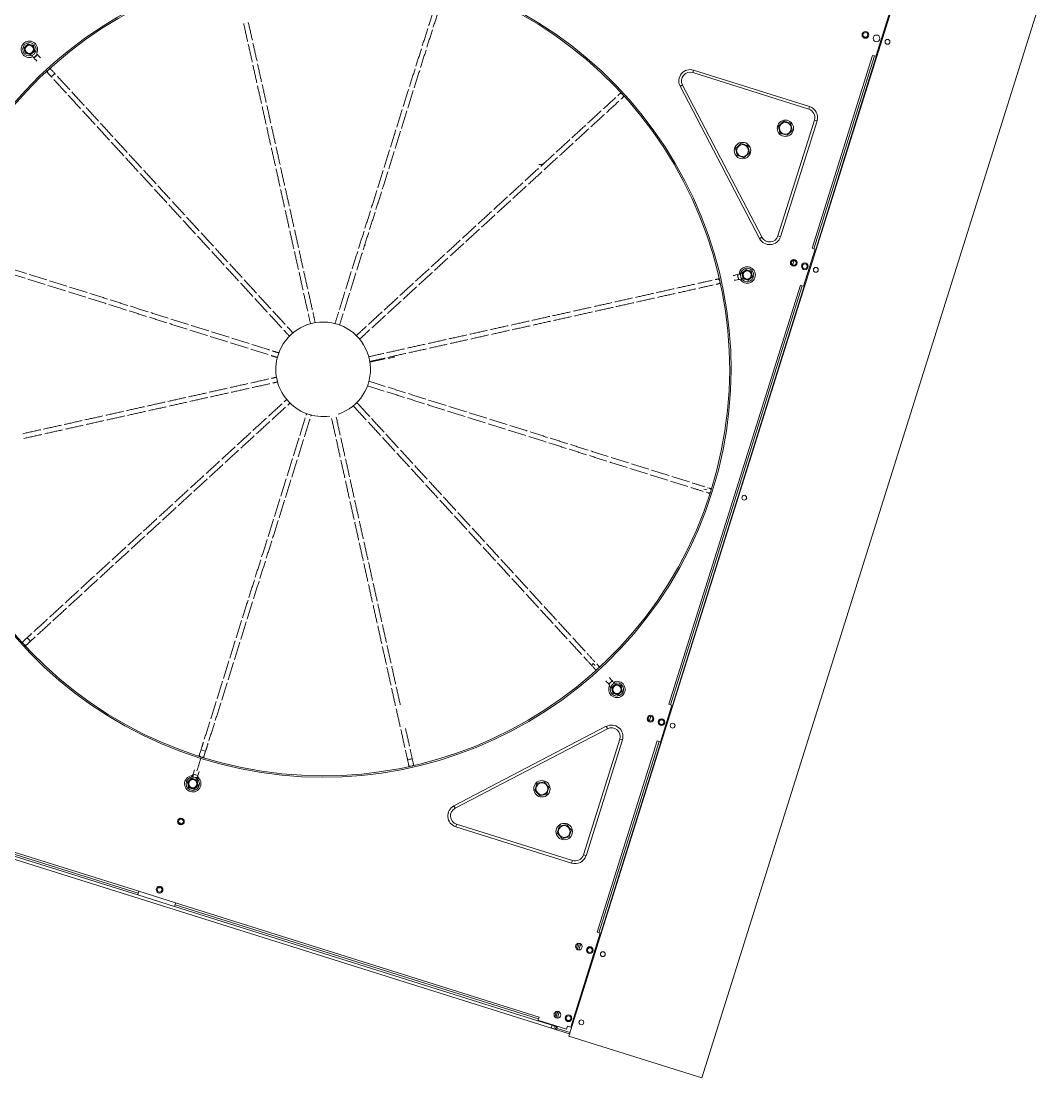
# Model space of a CAD drawing. Header units: metres. Extents: x -17822 to 152406, y -4219 to 19791.
# Drawn here: x 116352 to 116457.5, y 6491.9 to 6601.3 of the extents above; entities that cross this region are included whole.
import ezdxf

# ---------------------------------------------------------------- set-up
doc = ezdxf.new("R2010")
doc.units = ezdxf.units.M
doc.header["$LTSCALE"] = 100
doc.header["$MEASUREMENT"] = 0
doc.layers.get('0').update_dxf_attribs({"color": 9, "lineweight": 9})
doc.layers.add('Chiller', color=32, linetype='Continuous', lineweight=9)

# ---------------------------------------------------------------- blocks, each defined once
blk = doc.blocks.new('Chiller')
at = {"layer": 'Chiller', "linetype": 'Continuous'}
for p, q in [((73.81, -22.94), (587.43, -184.4)), ((587.36, -184.64), (622.28, -73.55)), ((622.03, -73.99), (619.15, -83.15)), ((636.04, -77.87), (601.12, -188.96)), ((618.82, -83.05), (612.54, -103.03)), ((619.01, -83.11), (612.73, -103.09)), ((619.2, -83.17), (612.92, -103.15)), ((618.82, -83.05), (619.01, -83.11)), ((619.01, -83.11), (619.2, -83.17)), ((600.28, -84.57), (600.19, -84.84)), ((612.2, -88.62), (600.19, -84.84)), ((600.28, -84.57), (612.28, -88.35)), ((607.1, -102.03), (598.87, -86.25)), ((599.12, -86.12), (607.36, -101.9)), ((612.28, -88.35), (612.2, -88.62)), ((609.01, -101.75), (612.79, -89.75)), ((612.79, -89.75), (613.06, -89.83)), ((613.06, -89.83), (609.28, -101.84)), ((609.01, -101.75), (609.28, -101.84)), ((611.67, -106.95), (612.87, -103.14)), ((612.54, -103.03), (612.73, -103.09)), ((612.73, -103.09), (612.92, -103.15)), ((610.53, -104.76), (610.68, -104.29)), ((610.53, -104.76), (610.68, -104.29)), ((611.34, -106.85), (597.7, -150.26)), ((611.53, -106.91), (597.89, -150.32)), ((611.72, -106.97), (598.08, -150.38)), ((605.17, -106.34), (605.29, -106.24)), ((611.53, -106.91), (611.34, -106.85)), ((611.53, -106.91), (611.72, -106.97)), ((566.74, -114.83), (568.34, -114.5)), ((568.32, -114.4), (568.24, -114.42)), ((569.18, -114.23), (568.61, -114.34)), ((568.63, -114.44), (569.29, -114.3)), ((569.27, -114.19), (569.29, -114.3)), ((601.49, -128.02), (601.35, -127.98)), ((601.49, -128.02), (601.63, -128.07)), ((601.71, -127.83), (601.92, -127.89)), ((601.77, -128.37), (601.56, -128.3)), ((596.83, -154.18), (598.03, -150.36)), ((597.7, -150.26), (597.89, -150.32)), ((597.89, -150.32), (598.08, -150.38)), ((595.69, -151.98), (595.83, -151.51)), ((595.69, -151.98), (595.83, -151.51)), ((575.44, -160.78), (591.22, -152.55)), ((575.57, -161.03), (591.35, -152.8)), ((592.63, -153.87), (588.86, -165.87)), ((592.9, -153.95), (589.13, -165.96)), ((596.5, -154.07), (590.27, -173.87)), ((596.69, -154.13), (590.46, -173.93)), ((596.88, -154.19), (590.66, -173.99)), ((592.63, -153.87), (592.9, -153.95)), ((596.69, -154.13), (596.5, -154.07)), ((596.69, -154.13), (596.88, -154.19)), ((549.11, -155.44), (549.25, -154.97)), ((549.25, -154.97), (549.73, -155.12)), ((549.73, -155.12), (549.58, -155.59)), ((549.05, -156.44), (549.01, -156.58)), ((549.05, -156.44), (549.07, -156.39)), ((549.11, -156.25), (549.07, -156.39)), ((549.11, -156.25), (549.13, -156.21)), ((549.17, -156.07), (549.13, -156.21)), ((549.17, -156.07), (549.18, -156.02)), ((549.23, -155.88), (549.18, -156.02)), ((549.23, -155.88), (549.27, -155.74)), ((548.59, -157.07), (548.45, -157.51)), ((548.45, -157.51), (548.59, -157.07)), ((548.93, -157.66), (548.45, -157.51)), ((548.45, -157.51), (548.93, -157.66)), ((548.94, -157.64), (548.46, -157.49)), ((548.46, -157.49), (548.94, -157.64)), ((548.88, -157), (548.83, -157.15)), ((548.88, -157), (548.89, -156.95)), ((548.94, -156.81), (548.89, -156.95)), ((548.93, -157.66), (549.07, -157.22)), ((549.07, -157.22), (548.93, -157.66)), ((548.94, -156.81), (548.95, -156.76)), ((549, -156.62), (548.95, -156.76)), ((549, -156.62), (549.01, -156.58)), ((542.69, -170.02), (505.05, -158.19)), ((542.75, -169.83), (505.11, -158)), ((505.17, -157.81), (542.81, -169.64)), ((575.64, -162.96), (575.72, -162.69)), ((587.64, -166.73), (575.64, -162.96)), ((587.73, -166.46), (575.72, -162.69)), ((588.86, -165.87), (589.13, -165.96)), ((587.64, -166.73), (587.73, -166.46)), ((542.81, -169.64), (542.75, -169.83)), ((546.62, -170.84), (542.81, -169.64)), ((542.69, -170.02), (542.75, -169.83)), ((542.69, -170.02), (546.5, -171.22)), ((546.5, -171.22), (546.56, -171.03)), ((584.14, -183.05), (546.5, -171.22)), ((546.56, -171.03), (546.62, -170.84)), ((584.2, -182.86), (546.56, -171.03)), ((546.62, -170.84), (584.26, -182.67)), ((587.55, -183.7), (590.6, -173.97)), ((590.27, -173.87), (590.46, -173.93)), ((590.46, -173.93), (590.66, -173.99)), ((588.28, -175.04), (588.11, -175.58)), ((588.23, -175.69), (588.44, -175.02)), ((588.38, -175.72), (588.58, -175.08)), ((584.26, -182.67), (584.2, -182.86)), ((586.06, -182.1), (585.89, -182.64)), ((586.02, -182.74), (586.22, -182.08)), ((586.16, -182.78), (586.36, -182.14)), ((584.14, -183.05), (584.2, -182.86)), ((584.14, -183.05), (585.62, -183.51)), ((587.11, -183.93), (584.15, -183)), ((585.62, -183.51), (585.53, -183.8)), ((586.1, -183.98), (585.53, -183.8)), ((585.63, -183.46), (585.62, -183.51)), ((585.62, -183.51), (585.76, -183.56)), ((585.76, -183.56), (585.78, -183.51)), ((585.76, -183.56), (585.78, -183.51)), ((585.9, -183.6), (585.76, -183.56)), ((585.9, -183.6), (585.76, -183.56)), ((585.9, -183.6), (585.92, -183.55)), ((585.9, -183.6), (585.92, -183.55)), ((586.19, -183.69), (585.9, -183.6)), ((586.19, -183.69), (585.9, -183.6)), ((586.14, -183.84), (586.1, -183.98)), ((586.14, -183.84), (586.1, -183.98)), ((586.14, -183.84), (587.48, -184.26)), ((586.14, -183.84), (587.48, -184.26)), ((586.19, -183.69), (586.2, -183.64)), ((586.19, -183.69), (586.2, -183.64)), ((587.11, -183.93), (587.21, -183.6)), ((587.21, -183.6), (587.55, -183.7)), ((586.1, -183.98), (587.43, -184.4)), ((586.1, -183.98), (587.43, -184.4)), ((601.12, -188.96), (587.36, -184.64))]:
    blk.add_line(p, q, dxfattribs=at)
at = {"layer": 'Chiller', "linetype": 'Continuous', "flags": 128}
for points in [[(532.3, -82.96), (532.29, -82.98), (532.25, -83.01), (532.19, -83.07), (532.12, -83.13), (532.05, -83.2), (531.99, -83.25), (531.95, -83.29), (531.93, -83.3), (531.93, -83.3)], [(532.32, -82.98), (532.3, -82.99), (532.26, -83.03), (532.2, -83.08), (532.13, -83.15), (532.06, -83.21), (532, -83.26), (531.96, -83.3), (531.95, -83.31), (531.95, -83.31)], [(532.27, -82.72), (532.25, -82.71), (532.2, -82.69), (532.12, -82.67), (532.12, -82.67)], [(532.3, -82.96), (532.42, -83.09), (532.53, -83.21), (532.62, -83.3)], [(532.25, -83.64), (532.17, -83.55), (532.05, -83.43), (531.93, -83.3)], [(533.74, -85.27), (533.68, -85.2), (533.62, -85.14), (533.57, -85.08), (533.52, -85.03), (533.48, -84.98), (533.45, -84.95), (533.42, -84.92), (533.41, -84.9)], [(534.11, -84.93), (534.09, -84.94), (534.05, -84.98), (533.99, -85.03), (533.92, -85.1), (533.85, -85.16), (533.79, -85.22), (533.75, -85.25), (533.74, -85.27), (533.74, -85.27)], [(533.77, -84.57), (533.79, -84.58), (533.81, -84.61), (533.85, -84.65), (533.89, -84.69), (533.94, -84.74), (533.99, -84.8), (534.05, -84.86), (534.11, -84.93)], [(598.87, -86.25), (598.89, -86.24), (598.91, -86.23), (598.94, -86.22), (598.97, -86.2), (599, -86.18), (599.04, -86.16), (599.08, -86.14), (599.12, -86.12)], [(592.41, -87.23), (592.45, -87.19), (592.5, -87.15), (592.53, -87.12), (592.56, -87.09), (592.58, -87.08)], [(592.92, -87.44), (592.9, -87.46), (592.87, -87.48), (592.83, -87.52), (592.79, -87.56), (592.75, -87.59)], [(607.36, -101.9), (607.31, -101.92), (607.27, -101.94), (607.24, -101.96), (607.2, -101.98), (607.17, -102), (607.14, -102.01), (607.12, -102.02), (607.1, -102.03)], [(604.38, -105.86), (604.5, -105.84), (604.66, -105.8), (604.83, -105.76)], [(604.92, -106.25), (604.92, -106.24), (604.91, -106.18), (604.89, -106.1), (604.87, -106.01), (604.85, -105.92), (604.83, -105.84), (604.82, -105.78), (604.81, -105.77)], [(604.94, -106.25), (604.94, -106.23), (604.92, -106.18), (604.91, -106.1), (604.89, -106.01), (604.86, -105.91), (604.85, -105.83), (604.84, -105.78), (604.83, -105.76), (604.83, -105.76)], [(604.99, -105.64), (605.01, -105.65), (605.06, -105.66), (605.14, -105.67), (605.14, -105.67)], [(602.5, -106.28), (602.54, -106.27), (602.6, -106.26), (602.65, -106.25), (602.68, -106.24), (602.71, -106.23)], [(602.82, -106.72), (602.79, -106.73), (602.76, -106.74), (602.71, -106.75), (602.65, -106.76), (602.61, -106.77)], [(604.94, -106.25), (604.77, -106.29), (604.61, -106.32), (604.49, -106.35)], [(530.88, -143.71), (530.9, -143.69), (530.93, -143.67), (530.96, -143.63), (531.01, -143.59), (531.06, -143.54), (531.12, -143.49), (531.18, -143.43), (531.24, -143.37)], [(531.58, -143.74), (531.57, -143.73), (531.53, -143.69), (531.48, -143.63), (531.41, -143.56), (531.35, -143.49), (531.29, -143.43), (531.26, -143.39), (531.24, -143.37), (531.24, -143.37)], [(531.58, -143.74), (531.52, -143.8), (531.46, -143.86), (531.4, -143.91), (531.35, -143.96), (531.3, -144), (531.26, -144.03), (531.24, -144.06), (531.22, -144.07)], [(589.69, -146.22), (589.7, -146.21), (589.74, -146.17), (589.8, -146.12), (589.87, -146.05)], [(590.02, -146.58), (590.01, -146.57), (589.98, -146.54), (589.95, -146.5), (589.91, -146.46), (589.86, -146.4), (589.81, -146.35), (589.75, -146.28), (589.69, -146.22)], [(589.96, -146.15), (589.92, -146.11), (589.89, -146.07), (589.87, -146.05), (589.86, -146.04)], [(590.06, -146.26), (590.06, -146.25), (590.03, -146.23), (590, -146.19), (589.96, -146.15)], [(590.25, -146.09), (590.28, -146.12), (590.32, -146.16), (590.35, -146.2), (590.38, -146.23), (590.39, -146.25)], [(591.55, -147.51), (591.63, -147.6), (591.75, -147.72), (591.86, -147.85)], [(591.49, -148.19), (591.38, -148.06), (591.26, -147.94), (591.18, -147.85)], [(591.48, -148.17), (591.5, -148.16), (591.54, -148.12), (591.6, -148.07), (591.67, -148), (591.74, -147.94), (591.8, -147.88), (591.84, -147.85), (591.85, -147.84)], [(591.49, -148.19), (591.51, -148.17), (591.55, -148.14), (591.61, -148.08), (591.68, -148.02), (591.75, -147.95), (591.81, -147.9), (591.85, -147.86), (591.86, -147.85), (591.86, -147.85)], [(591.53, -148.43), (591.55, -148.44), (591.6, -148.46), (591.68, -148.48), (591.68, -148.48)], [(592.04, -147.93), (592.05, -147.94), (592.07, -147.99), (592.1, -148.07), (592.1, -148.07)], [(591.35, -152.8), (591.33, -152.76), (591.31, -152.72), (591.29, -152.68), (591.27, -152.65), (591.26, -152.61), (591.24, -152.59), (591.23, -152.57), (591.22, -152.55)], [(571.13, -155.91), (571.12, -155.92), (571.06, -155.93), (570.98, -155.95), (570.89, -155.97), (570.8, -155.99), (570.72, -156.01), (570.66, -156.02), (570.65, -156.02), (570.65, -156.02)], [(570.75, -156.5), (570.75, -156.48), (570.74, -156.44), (570.73, -156.39), (570.72, -156.33), (570.7, -156.26), (570.68, -156.19), (570.66, -156.11), (570.65, -156.02)], [(571.13, -155.91), (571.15, -156), (571.17, -156.08), (571.19, -156.16), (571.2, -156.23), (571.22, -156.29), (571.23, -156.33), (571.24, -156.37), (571.24, -156.39)], [(548.26, -157.67), (548.27, -157.68), (548.27, -157.74), (548.29, -157.82), (548.29, -157.82)], [(575.44, -160.78), (575.45, -160.8), (575.46, -160.82), (575.48, -160.85), (575.49, -160.88), (575.51, -160.91), (575.53, -160.95), (575.55, -160.99), (575.57, -161.03)]]:
    blk.add_lwpolyline(points, dxfattribs=at)
at = {"layer": 'Chiller', "linetype": 'Continuous'}
for centre, radius in [((618.07, -80.93), 0.35), ((618.07, -80.93), 0.25), ((619.22, -81.29), 0.35), ((531.47, -82.42), 0.693), ((531.47, -82.42), 0.477), ((531.47, -82.42), 0.425), ((620.36, -81.65), 0.25), ((609.78, -90.6), 0.85), ((609.78, -90.6), 0.612), ((605.34, -92.91), 0.85), ((605.34, -92.91), 0.612), ((610.65, -104.54), 0.35), ((610.65, -104.54), 0.25), ((611.8, -104.9), 0.35), ((611.8, -104.9), 0.25), ((612.94, -105.26), 0.25), ((605.82, -105.8), 0.693), ((605.82, -105.8), 0.477), ((605.82, -105.8), 0.425), ((605.52, -128.87), 0.25), ((592.33, -148.73), 0.693), ((592.33, -148.73), 0.477), ((592.33, -148.73), 0.425), ((595.81, -151.76), 0.35), ((595.81, -151.76), 0.25), ((596.95, -152.12), 0.35), ((596.95, -152.12), 0.25), ((598.1, -152.48), 0.25), ((548.4, -158.5), 0.693), ((548.4, -158.5), 0.693), ((548.4, -158.5), 0.477), ((548.4, -158.5), 0.477), ((548.4, -158.5), 0.425), ((548.4, -158.5), 0.425), ((584.56, -159.02), 0.85), ((584.56, -159.02), 0.612), ((547.17, -162.41), 0.35), ((547.17, -162.41), 0.25), ((586.87, -163.45), 0.85), ((586.87, -163.45), 0.612), ((544.96, -169.47), 0.35), ((544.96, -169.47), 0.25), ((588.39, -175.37), 0.35), ((589.53, -175.73), 0.35), ((589.53, -175.73), 0.25), ((590.87, -176.15), 0.25), ((586.17, -182.43), 0.35), ((587.31, -182.79), 0.35), ((587.31, -182.79), 0.25), ((588.65, -183.21), 0.25)]:
    blk.add_circle(centre, radius, dxfattribs=at)
for centre, radius, start, end in [((561.9, -115.57), 42.25, 72.5493, 252.5493), ((561.9, -115.57), 42.1, 72.5493, 252.5493), ((561.9, -115.57), 42.25, 252.5493, 72.5493), ((561.9, -115.57), 42.1, 252.5493, 72.5493), ((531.47, -82.42), 0.85, 339.5849, 289.5849), ((463.54, -107.41), 72.38, 19.5208, 19.6451), ((532.5, -82.81), 0.75, 198.0321, 222.5493), ((532.5, -82.81), 0.25, 159.5849, 222.5493), ((533.59, -84.74), 0.247, 147.1283, 222.2069), ((533.59, -84.73), 0.247, 42.8921, 117.9654), ((599.92, -85.7), 1.18, 72.5493, 207.5493), ((599.92, -85.7), 0.9, 72.5493, 207.5493), ((592.74, -87.26), 0.246, 64.7213, 132.321), ((592.75, -87.26), 0.246, 312.7765, 20.3671), ((611.93, -89.48), 0.9, 342.5493, 72.5493), ((611.93, -89.48), 1.18, 342.5493, 72.5493), ((608.15, -101.48), 0.9, 207.5493, 342.5493), ((608.15, -101.48), 1.18, 207.5493, 342.5493), ((605.82, -105.8), 0.85, 102.5493, 169.5849), ((605.82, -105.8), 0.85, 219.5849, 102.5493), ((604.98, -106.5), 0.75, 78.0285, 102.5493), ((602.76, -106.48), 0.247, 27.1522, 102.1873), ((602.76, -106.48), 0.247, 282.9019, 357.96), ((604.98, -106.5), 0.25, 39.5849, 102.5493), ((561.9, -115.57), 4.9, 288.3885, 162.5493), ((561.9, -115.57), 4.9, 162.5493, 277.9493), ((569.2, -114.32), 0.1, 11.6593, 101.6593), ((601.84, -128.13), 0.246, 4.7137, 72.3284), ((601.84, -128.14), 0.246, 252.7701, 320.3849), ((531.05, -143.89), 0.246, 132.7563, 200.3874), ((531.05, -143.89), 0.246, 244.7246, 312.3176), ((590.2, -146.42), 0.247, 222.9096, 297.9468), ((590.21, -146.41), 0.247, 327.1381, 42.1975), ((592.33, -148.73), 0.85, 159.5849, 109.5849), ((591.3, -148.34), 0.25, 339.5849, 42.5493), ((591.3, -148.34), 0.75, 18.0321, 42.5493), ((591.77, -153.6), 1.18, 342.5493, 117.5493), ((591.77, -153.6), 0.9, 342.5493, 117.5493), ((549.34, -155.51), 0.247, 162.9068, 237.9515), ((549.35, -155.51), 0.247, 267.1589, 342.1799), ((570.99, -156.45), 0.246, 192.7756, 260.3791), ((571, -156.45), 0.246, 304.7315, 12.3219), ((548.22, -157.42), 0.25, 279.5849, 342.5493), ((549.17, -157.72), 0.75, 162.5493, 187.0634), ((548.4, -158.5), 0.85, 162.5493, 45.5136), ((548.4, -158.5), 0.85, 95.5136, 162.5493), ((597.65, -152.97), 49.55, 185.4289, 185.6104), ((548.22, -157.42), 0.75, 318.0278, 342.5493), ((511.18, -125.79), 49.55, 319.4881, 319.6696), ((585.62, -193.97), 51.4, 135.4356, 135.6106), ((549.17, -157.72), 0.25, 162.5493, 225.5136), ((575.99, -161.83), 1.18, 117.5493, 252.5493), ((575.99, -161.83), 0.9, 117.5493, 252.5493), ((546.83, -162.83), 0.35, 28.9716, 72.5241), ((588, -165.6), 1.18, 252.5493, 342.5493), ((588, -165.6), 0.9, 252.5493, 342.5493), ((544.91, -168.94), 0.35, 252.6835, 296.0177), ((586.19, -183.69), 0.3, 162.5493, 252.5493), ((586.19, -183.69), 0.3, 162.5493, 252.5493), ((586.19, -183.69), 0.15, 162.5493, 252.5493), ((586.19, -183.69), 0.15, 162.5493, 252.5493)]:
    blk.add_arc(centre, radius, start, end, dxfattribs=at)
for points in [[(572.83, -79.97), (573.4, -78.16)], [(573.88, -78.31), (573.31, -80.12)], [(554.08, -81.61), (553.67, -79.75)], [(554.15, -79.63), (554.57, -81.49)], [(572.17, -82.07), (572.74, -80.26)], [(573.22, -80.4), (572.65, -82.21)], [(554.56, -83.75), (554.15, -81.9)], [(554.63, -81.78), (555.05, -83.64)], [(571.51, -84.17), (572.08, -82.36)], [(572.56, -82.5), (571.99, -84.32)], [(555.04, -85.9), (554.62, -84.05)], [(555.11, -83.94), (555.52, -85.79)], [(533.41, -84.9), (533.25, -84.73)], [(533.61, -84.39), (533.77, -84.57)], [(533.8, -85.34), (533.74, -85.27)], [(534.11, -84.93), (534.17, -85)], [(534.37, -85.22), (535.66, -86.62)], [(570.85, -86.27), (571.42, -84.46)], [(571.9, -84.6), (571.33, -86.42)], [(535.3, -86.96), (534, -85.55)], [(555.52, -88.05), (555.1, -86.2)], [(555.59, -86.07), (556, -87.93)], [(536.78, -88.58), (535.5, -87.18)], [(535.86, -86.84), (537.15, -88.24)], [(570.19, -88.36), (570.76, -86.56)], [(571.24, -86.7), (570.67, -88.52)], [(590.92, -88.6), (592.19, -87.43)], [(592.58, -87.08), (592.74, -86.92)], [(593.08, -87.29), (592.92, -87.44)], [(537.35, -88.46), (538.64, -89.86)], [(555.99, -90.2), (555.58, -88.34)], [(556.07, -88.23), (556.48, -90.08)], [(569.53, -90.47), (570.1, -88.65)], [(592.53, -87.8), (591.26, -88.96)], [(538.27, -90.2), (536.99, -88.8)], [(570.58, -88.8), (570.01, -90.61)], [(589.3, -90.08), (590.7, -88.8)], [(591.04, -89.16), (589.64, -90.45)], [(539.76, -91.82), (538.48, -90.43)], [(538.84, -90.08), (540.12, -91.48)], [(556.47, -92.34), (556.06, -90.49)], [(556.55, -90.38), (556.96, -92.22)], [(568.87, -92.56), (569.44, -90.76)], [(587.67, -91.58), (589.08, -90.29)], [(589.42, -90.65), (588.02, -91.94)], [(540.32, -91.7), (541.61, -93.1)], [(569.92, -90.89), (569.35, -92.71)], [(586.05, -93.06), (587.46, -91.78)], [(541.24, -93.44), (539.96, -92.05)], [(556.95, -94.49), (556.54, -92.64)], [(557.02, -92.52), (557.44, -94.37)], [(568.21, -94.66), (568.78, -92.85)], [(569.26, -93), (568.69, -94.81)], [(587.8, -92.14), (586.4, -93.43)], [(542.73, -95.07), (541.44, -93.66)], [(541.81, -93.32), (543.1, -94.72)], [(584.44, -94.55), (585.84, -93.26)], [(586.18, -93.62), (584.78, -94.91)], [(543.3, -94.94), (544.59, -96.34)], [(557.43, -96.64), (557.02, -94.79)], [(557.5, -94.67), (557.91, -96.52)], [(567.55, -96.76), (568.12, -94.96)], [(568.6, -95.1), (568.03, -96.91)], [(582.81, -96.04), (584.21, -94.75)], [(584.56, -95.11), (583.16, -96.4)], [(584.68, -94.33), (584.25, -94.36)], [(544.22, -96.68), (542.93, -95.28)], [(581.19, -97.53), (582.59, -96.24)], [(545.71, -98.31), (544.42, -96.91)], [(544.78, -96.56), (546.07, -97.96)], [(557.9, -98.78), (557.49, -96.93)], [(557.98, -96.82), (558.39, -98.67)], [(566.89, -98.87), (567.46, -97.05)], [(567.94, -97.2), (567.37, -99)], [(582.94, -96.6), (581.54, -97.89)], [(546.28, -98.19), (547.56, -99.58)], [(579.57, -99.01), (580.98, -97.72)], [(581.32, -98.09), (579.92, -99.37)], [(547.19, -99.92), (545.91, -98.53)], [(558.38, -100.94), (557.97, -99.09)], [(558.46, -98.96), (558.87, -100.82)], [(566.23, -100.96), (566.8, -99.15)], [(567.28, -99.29), (566.71, -101.1)], [(577.95, -100.5), (579.35, -99.21)], [(579.7, -99.58), (578.3, -100.86)], [(548.68, -101.55), (547.4, -100.15)], [(547.76, -99.81), (549.05, -101.21)], [(576.33, -101.99), (577.73, -100.7)], [(550.17, -103.17), (548.89, -101.77)], [(549.25, -101.42), (550.54, -102.83)], [(558.86, -103.09), (558.45, -101.23)], [(558.94, -101.11), (559.35, -102.97)], [(565.57, -103.07), (566.14, -101.25)], [(566.62, -101.39), (566.05, -103.2)], [(578.08, -101.06), (576.67, -102.35)], [(566.29, -102.72), (566.25, -102.68)], [(574.71, -103.48), (576.11, -102.19)], [(576.46, -102.55), (575.06, -103.83)], [(551.66, -104.79), (550.37, -103.38)], [(550.74, -103.05), (552.02, -104.45)], [(559.34, -105.24), (558.93, -103.37)], [(559.41, -103.26), (559.82, -105.1)], [(564.91, -105.17), (565.48, -103.35)], [(565.96, -103.49), (565.39, -105.3)], [(573.08, -104.97), (574.49, -103.68)], [(529.36, -105.08), (531.17, -105.65)], [(553.15, -106.41), (551.86, -105.01)], [(552.22, -104.66), (553.51, -106.06)], [(574.83, -104.04), (573.44, -105.32)], [(531.03, -106.13), (529.21, -105.56)], [(531.46, -105.74), (533.27, -106.31)], [(559.82, -107.38), (559.41, -105.52)], [(559.89, -105.4), (560.3, -107.26)], [(564.25, -107.26), (564.82, -105.45)], [(565.3, -105.59), (564.73, -107.4)], [(571.46, -106.45), (572.87, -105.17)], [(573.22, -105.53), (571.81, -106.81)], [(533.11, -106.79), (531.31, -106.22)], [(535.22, -107.45), (533.4, -106.88)], [(533.55, -106.4), (535.36, -106.97)], [(535.64, -107.06), (537.47, -107.63)], [(554.63, -108.03), (553.35, -106.63)], [(553.71, -106.29), (554.99, -107.68)], [(569.84, -107.94), (571.25, -106.65)], [(571.59, -107.02), (570.2, -108.3)], [(596.41, -107.64), (598.26, -107.22)], [(598.55, -107.16), (600.4, -106.75)], [(600.52, -107.23), (598.66, -107.65)], [(600.7, -106.68), (602.21, -106.35)], [(602.31, -106.83), (600.81, -107.17)], [(602.71, -106.23), (602.94, -106.18)], [(603.05, -106.67), (602.82, -106.72)], [(537.32, -108.11), (535.51, -107.54)], [(539.42, -108.77), (537.61, -108.2)], [(537.75, -107.72), (539.56, -108.29)], [(556.13, -109.66), (554.84, -108.25)], [(555.2, -107.91), (556.48, -109.31)], [(560.3, -109.54), (559.88, -107.68)], [(560.37, -107.56), (560.78, -109.4)], [(563.59, -109.37), (564.16, -107.55)], [(564.64, -107.68), (564.07, -109.5)], [(568.23, -109.43), (569.63, -108.14)], [(592.11, -108.59), (593.96, -108.18)], [(594.26, -108.12), (596.11, -107.7)], [(596.22, -108.19), (594.37, -108.6)], [(598.38, -107.71), (596.52, -108.12)], [(541.52, -109.43), (539.7, -108.86)], [(539.85, -108.38), (541.66, -108.95)], [(541.95, -109.04), (543.76, -109.61)], [(569.97, -108.5), (568.57, -109.79)], [(587.82, -109.55), (589.67, -109.14)], [(589.96, -109.07), (591.82, -108.66)], [(591.93, -109.15), (590.07, -109.56)], [(594.08, -108.67), (592.22, -109.08)], [(543.62, -110.09), (541.8, -109.52)], [(545.71, -110.75), (543.9, -110.18)], [(544.05, -109.7), (545.86, -110.27)], [(546.14, -110.36), (547.95, -110.93)], [(557.62, -111.28), (556.33, -109.88)], [(556.69, -109.53), (557.97, -110.92)], [(560.59, -110.85), (560.36, -109.83)], [(560.85, -109.7), (561.08, -110.74)], [(563.13, -110.83), (563.5, -109.65)], [(563.98, -109.78), (563.6, -110.98)], [(566.6, -110.92), (568, -109.63)], [(568.36, -109.99), (566.96, -111.27)], [(583.51, -110.51), (585.37, -110.09)], [(585.66, -110.03), (587.52, -109.62)], [(587.63, -110.1), (585.77, -110.52)], [(589.79, -109.62), (587.93, -110.04)], [(547.82, -111.41), (546, -110.84)], [(549.91, -112.07), (548.1, -111.5)], [(548.24, -111.02), (550.05, -111.59)], [(558.41, -112.14), (557.82, -111.5)], [(558.18, -111.15), (558.77, -111.8)], [(565.33, -112.08), (566.38, -111.12)], [(566.74, -111.47), (565.67, -112.45)], [(577.08, -111.94), (578.93, -111.53)], [(579.22, -111.46), (581.07, -111.05)], [(581.2, -111.53), (579.34, -111.95)], [(581.37, -110.98), (583.23, -110.57)], [(583.34, -111.06), (581.49, -111.47)], [(585.49, -110.58), (583.64, -110.99)], [(552.01, -112.73), (550.2, -112.16)], [(550.34, -111.68), (552.16, -112.25)], [(552.44, -112.34), (554.25, -112.91)], [(572.78, -112.9), (574.63, -112.48)], [(574.92, -112.42), (576.78, -112.01)], [(576.9, -112.49), (575.05, -112.9)], [(579.04, -112.01), (577.19, -112.43)], [(554.12, -113.39), (552.3, -112.82)], [(556.22, -114.05), (554.4, -113.48)], [(554.53, -113), (556.34, -113.57)], [(556.63, -113.66), (557.31, -113.87)], [(568.47, -113.86), (570.33, -113.44)], [(570.63, -113.38), (572.48, -112.96)], [(572.61, -113.45), (570.76, -113.86)], [(574.76, -112.97), (572.9, -113.38)], [(557.16, -114.35), (556.5, -114.14)], [(566.62, -114.27), (568.18, -113.92)], [(568.31, -114.4), (566.73, -114.76)], [(570.47, -113.92), (568.61, -114.34)], [(552.27, -117.46), (554.11, -117.05)], [(554.41, -116.99), (556.26, -116.57)], [(556.39, -117.06), (554.54, -117.47)], [(556.55, -116.51), (557.07, -116.39)], [(557.18, -116.88), (556.69, -116.99)], [(566.64, -116.8), (568.34, -117.34)], [(547.97, -118.42), (549.83, -118.01)], [(550.11, -117.94), (551.97, -117.53)], [(552.1, -118.01), (550.24, -118.43)], [(554.25, -117.53), (552.39, -117.95)], [(568.21, -117.82), (566.49, -117.28)], [(570.32, -118.48), (568.5, -117.91)], [(568.63, -117.43), (570.44, -118)], [(570.73, -118.09), (572.55, -118.66)], [(543.67, -119.38), (545.53, -118.96)], [(545.82, -118.9), (547.67, -118.49)], [(547.8, -118.97), (545.95, -119.38)], [(549.95, -118.49), (548.09, -118.9)], [(556.25, -120.42), (557.65, -119.13)], [(557.87, -118.93), (558.12, -118.7)], [(558.46, -119.07), (558.24, -119.28)], [(565.39, -119.01), (566.72, -120.46)], [(572.41, -119.14), (570.6, -118.57)], [(574.5, -119.8), (572.69, -119.23)], [(572.83, -118.75), (574.65, -119.32)], [(537.23, -120.81), (539.09, -120.4)], [(539.38, -120.33), (541.24, -119.92)], [(541.36, -120.4), (539.5, -120.82)], [(541.53, -119.85), (543.39, -119.44)], [(543.5, -119.93), (541.64, -120.34)], [(545.65, -119.45), (543.8, -119.86)], [(558.01, -119.48), (556.61, -120.77)], [(560.14, -120.33), (560.19, -120.17)], [(560.67, -120.32), (560.63, -120.44)], [(566.37, -120.82), (565.02, -119.35)], [(576.6, -120.46), (574.79, -119.89)], [(574.93, -119.41), (576.74, -119.98)], [(577.03, -120.07), (578.85, -120.64)], [(532.94, -121.76), (534.79, -121.35)], [(535.09, -121.29), (536.94, -120.87)], [(537.06, -121.36), (535.2, -121.77)], [(539.2, -120.88), (537.35, -121.29)], [(554.63, -121.9), (556.03, -120.62)], [(556.38, -120.98), (554.98, -122.26)], [(559.49, -122.42), (560.05, -120.61)], [(560.54, -120.73), (559.97, -122.55)], [(563.19, -122.52), (562.78, -120.68)], [(563.26, -120.53), (563.67, -122.4)], [(567.86, -122.43), (566.57, -121.04)], [(566.92, -120.68), (568.21, -122.08)], [(578.7, -121.12), (576.89, -120.55)], [(580.8, -121.78), (578.99, -121.21)], [(579.13, -120.73), (580.95, -121.3)], [(581.24, -121.39), (583.04, -121.96)], [(530.79, -122.24), (532.65, -121.83)], [(532.76, -122.32), (530.91, -122.73)], [(534.91, -121.84), (533.06, -122.25)], [(553.01, -123.39), (554.42, -122.1)], [(554.77, -122.46), (553.36, -123.75)], [(568.41, -122.3), (569.7, -123.71)], [(582.9, -122.44), (581.08, -121.87)], [(584.99, -123.1), (583.19, -122.53)], [(583.33, -122.05), (585.14, -122.62)], [(551.39, -124.88), (552.79, -123.6)], [(558.83, -124.52), (559.4, -122.7)], [(559.88, -122.83), (559.31, -124.65)], [(563.67, -124.67), (563.26, -122.82)], [(563.74, -122.68), (564.15, -124.55)], [(569.34, -124.05), (568.06, -122.65)], [(587.09, -123.76), (585.28, -123.19)], [(585.43, -122.71), (587.25, -123.28)], [(587.53, -123.37), (589.34, -123.94)], [(553.14, -123.95), (551.74, -125.24)], [(570.83, -125.67), (569.55, -124.27)], [(569.91, -123.93), (571.19, -125.33)], [(589.19, -124.42), (587.38, -123.85)], [(591.29, -125.08), (589.48, -124.51)], [(589.62, -124.03), (591.44, -124.6)], [(591.72, -124.69), (593.54, -125.26)], [(549.77, -126.37), (551.18, -125.08)], [(551.52, -125.44), (550.12, -126.73)], [(558.17, -126.61), (558.74, -124.8)], [(559.22, -124.94), (558.65, -126.75)], [(564.15, -126.82), (563.73, -124.97)], [(564.22, -124.85), (564.63, -126.7)], [(571.39, -125.55), (572.68, -126.95)], [(593.4, -125.74), (591.58, -125.17)], [(595.49, -126.4), (593.68, -125.83)], [(593.83, -125.35), (595.63, -125.92)], [(548.15, -127.85), (549.55, -126.57)], [(549.9, -126.93), (548.5, -128.22)], [(557.51, -128.71), (558.08, -126.9)], [(572.32, -127.29), (571.03, -125.89)], [(597.59, -127.06), (595.77, -126.49)], [(595.92, -126.01), (597.73, -126.58)], [(598.02, -126.67), (599.84, -127.24)], [(546.53, -129.34), (547.93, -128.06)], [(558.56, -127.03), (557.99, -128.85)], [(564.62, -128.96), (564.21, -127.11)], [(564.7, -126.99), (565.11, -128.85)], [(573.8, -128.92), (572.52, -127.52)], [(572.88, -127.17), (574.17, -128.57)], [(599.69, -127.72), (597.87, -127.15)], [(601.27, -128.21), (599.97, -127.81)], [(600.13, -127.33), (601.42, -127.74)], [(601.92, -127.89), (602.14, -127.96)], [(548.28, -128.41), (546.87, -129.71)], [(556.85, -130.81), (557.42, -129)], [(557.9, -129.13), (557.33, -130.95)], [(565.17, -129.14), (565.59, -130.99)], [(575.29, -130.53), (574, -129.13)], [(574.37, -128.79), (575.66, -130.19)], [(601.99, -128.44), (601.77, -128.37)], [(544.91, -130.83), (546.31, -129.55)], [(546.66, -129.9), (545.25, -131.2)], [(565.1, -131.12), (564.69, -129.26)], [(543.29, -132.32), (544.69, -131.03)], [(556.19, -132.91), (556.76, -131.1)], [(557.24, -131.23), (556.67, -133.05)], [(565.65, -131.29), (566.06, -133.14)], [(576.78, -132.16), (575.49, -130.75)], [(575.85, -130.41), (577.14, -131.81)], [(545.04, -131.39), (543.63, -132.68)], [(565.58, -133.26), (565.17, -131.41)], [(578.27, -133.78), (576.98, -132.38)], [(577.35, -132.03), (578.63, -133.43)], [(541.67, -133.8), (543.07, -132.52)], [(543.42, -132.88), (542.01, -134.17)], [(555.53, -135.01), (556.1, -133.19)], [(556.58, -133.33), (556.01, -135.14)], [(566.13, -133.44), (566.54, -135.29)], [(540.05, -135.29), (541.45, -134)], [(541.8, -134.37), (540.39, -135.65)], [(566.06, -135.41), (565.64, -133.55)], [(579.75, -135.4), (578.47, -134)], [(578.83, -133.65), (580.12, -135.06)], [(538.43, -136.78), (539.82, -135.5)], [(554.87, -137.1), (555.44, -135.3)], [(555.92, -135.43), (555.35, -137.24)], [(566.53, -137.55), (566.12, -135.7)], [(566.61, -135.58), (567.02, -137.44)], [(581.24, -137.02), (579.96, -135.62)], [(580.32, -135.27), (581.61, -136.67)], [(540.17, -135.86), (538.77, -137.14)], [(536.81, -138.26), (538.2, -136.98)], [(538.55, -137.34), (537.15, -138.63)], [(554.21, -139.2), (554.78, -137.39)], [(555.26, -137.53), (554.69, -139.35)], [(567.01, -139.7), (566.6, -137.85)], [(567.09, -137.73), (567.5, -139.59)], [(582.73, -138.64), (581.44, -137.24)], [(581.81, -136.9), (583.1, -138.3)], [(535.18, -139.76), (536.59, -138.47)], [(536.93, -138.84), (535.53, -140.12)], [(584.21, -140.26), (582.93, -138.86)], [(583.29, -138.51), (584.58, -139.92)], [(533.57, -141.24), (534.97, -139.96)], [(553.55, -141.31), (554.12, -139.49)], [(554.6, -139.64), (554.03, -141.44)], [(567.49, -141.85), (567.08, -140)], [(567.56, -139.88), (567.98, -141.73)], [(535.31, -140.32), (533.91, -141.61)], [(585.71, -141.89), (584.42, -140.48)], [(584.79, -140.14), (586.07, -141.54)], [(531.94, -142.73), (533.35, -141.45)], [(533.69, -141.81), (532.29, -143.09)], [(552.89, -143.4), (553.46, -141.59)], [(553.94, -141.73), (553.37, -143.55)], [(567.97, -144), (567.56, -142.15)], [(568.04, -142.02), (568.46, -143.88)], [(587.19, -143.5), (585.9, -142.1)], [(586.27, -141.75), (587.56, -143.16)], [(531.24, -143.37), (531.73, -142.93)], [(532.07, -143.29), (531.58, -143.74)], [(587.76, -143.38), (589.04, -144.78)], [(530.72, -143.86), (530.88, -143.71)], [(531.22, -144.07), (531.05, -144.23)], [(552.23, -145.5), (552.8, -143.68)], [(553.28, -143.83), (552.71, -145.65)], [(568.45, -146.14), (568.03, -144.29)], [(568.52, -144.18), (568.93, -146.02)], [(588.68, -145.12), (587.4, -143.72)], [(589.69, -146.22), (588.89, -145.35)], [(589.25, -145), (590.04, -145.87)], [(551.57, -147.6), (552.14, -145.78)], [(552.62, -145.93), (552.05, -147.74)], [(568.93, -148.3), (568.51, -146.44)], [(569, -146.32), (569.41, -148.17)], [(590.18, -146.76), (590.02, -146.58)], [(590.39, -146.25), (590.55, -146.42)], [(550.91, -149.69), (551.48, -147.88)], [(551.96, -148.03), (551.39, -149.84)], [(569.4, -150.44), (568.99, -148.59)], [(569.48, -148.47), (569.89, -150.33)], [(550.25, -151.79), (550.82, -149.98)], [(551.3, -150.13), (550.73, -151.94)], [(569.88, -152.59), (569.47, -150.73)], [(549.59, -153.89), (550.16, -152.08)], [(550.64, -152.23), (550.07, -154.04)], [(570.36, -154.73), (569.95, -152.88)], [(570.43, -152.76), (570.85, -154.62)], [(549.25, -154.97), (549.5, -154.18)], [(549.98, -154.32), (549.73, -155.12)], [(549.04, -155.66), (549.11, -155.44)], [(570.65, -156.02), (570.42, -155.03)], [(570.91, -154.92), (571.13, -155.91)], [(549.58, -155.59), (549.51, -155.81)], [(570.8, -156.72), (570.75, -156.5)], [(571.24, -156.39), (571.29, -156.61)]]:
    blk.add_open_spline(points, degree=1, dxfattribs=at)
for points, knots in [([(531.34, -81.86), (531.33, -81.87), (531.29, -81.91), (531.21, -81.99), (531.1, -82.08), (531, -82.17), (530.94, -82.23), (530.92, -82.25)], [0, 0, 0, 0, 0.111314, 0.32527, 0.540883, 0.820939, 1, 1, 1, 1]), ([(531.89, -82.03), (531.88, -82.03), (531.82, -82.01), (531.72, -81.98), (531.58, -81.94), (531.45, -81.89), (531.37, -81.87), (531.34, -81.86)], [0, 0, 0, 0, 0.111362, 0.325305, 0.54091, 0.820973, 1, 1, 1, 1]), ([(532.02, -82.6), (532.02, -82.59), (532.01, -82.54), (531.99, -82.45), (531.95, -82.29), (531.92, -82.15), (531.9, -82.06), (531.89, -82.04), (531.89, -82.03)], [0, 0, 0, 0, 0.061569, 0.2437139, 0.5002141, 0.8697384, 0.9815609, 1, 1, 1, 1]), ([(530.92, -82.25), (530.92, -82.26), (530.93, -82.3), (530.95, -82.4), (530.99, -82.55), (531.02, -82.7), (531.04, -82.79), (531.04, -82.81), (531.04, -82.81)], [0, 0, 0, 0, 0.061533, 0.243717, 0.500216, 0.869735, 0.981561, 1, 1, 1, 1]), ([(531.04, -82.81), (531.06, -82.82), (531.12, -82.84), (531.22, -82.87), (531.35, -82.91), (531.48, -82.95), (531.56, -82.98), (531.59, -82.99)], [0, 0, 0, 0, 0.1112877, 0.3252305, 0.5408352, 0.8208977, 1, 1, 1, 1]), ([(531.59, -82.99), (531.61, -82.97), (531.65, -82.93), (531.73, -82.86), (531.83, -82.77), (531.93, -82.68), (532, -82.62), (532.02, -82.6)], [0, 0, 0, 0, 0.1113186, 0.3252305, 0.5408487, 0.8209009, 1, 1, 1, 1]), ([(609.06, -90.37), (609.11, -90.33), (609.2, -90.24), (609.39, -90.07), (609.53, -89.94), (609.61, -89.87)], [0, 0, 0, 0, 0.2648574, 0.5354749, 1, 1, 1, 1]), ([(609.22, -91.11), (609.21, -91.04), (609.18, -90.91), (609.12, -90.67), (609.08, -90.49), (609.06, -90.37)], [0, 0, 0, 0, 0.264857, 0.535476, 1, 1, 1, 1]), ([(609.61, -89.87), (609.64, -89.88), (609.79, -89.92), (610.04, -90), (610.24, -90.06), (610.33, -90.09)], [0, 0, 0, 0, 0.1321411, 0.6363088, 1, 1, 1, 1]), ([(610.49, -90.82), (610.44, -90.87), (610.35, -90.96), (610.16, -91.13), (610.02, -91.25), (609.94, -91.33)], [0, 0, 0, 0, 0.264857, 0.535476, 1, 1, 1, 1]), ([(610.33, -90.09), (610.34, -90.16), (610.37, -90.28), (610.43, -90.53), (610.47, -90.71), (610.49, -90.82)], [0, 0, 0, 0, 0.2648575, 0.5354438, 1, 1, 1, 1]), ([(609.94, -91.33), (609.85, -91.3), (609.65, -91.24), (609.4, -91.16), (609.25, -91.12), (609.22, -91.11)], [0, 0, 0, 0, 0.3636912, 0.8678589, 1, 1, 1, 1]), ([(604.63, -92.69), (604.67, -92.64), (604.77, -92.55), (604.96, -92.38), (605.09, -92.26), (605.18, -92.18)], [0, 0, 0, 0, 0.264857, 0.535445, 1, 1, 1, 1]), ([(604.79, -93.42), (604.78, -93.36), (604.75, -93.23), (604.69, -92.98), (604.65, -92.8), (604.63, -92.69)], [0, 0, 0, 0, 0.264857, 0.535476, 1, 1, 1, 1]), ([(605.18, -92.18), (605.27, -92.21), (605.47, -92.27), (605.72, -92.35), (605.86, -92.39), (605.9, -92.4)], [0, 0, 0, 0, 0.363652, 0.867851, 1, 1, 1, 1]), ([(605.9, -92.4), (605.91, -92.47), (605.94, -92.6), (605.99, -92.85), (606.03, -93.02), (606.06, -93.14)], [0, 0, 0, 0, 0.264857, 0.535476, 1, 1, 1, 1]), ([(605.51, -93.64), (605.48, -93.63), (605.33, -93.59), (605.08, -93.51), (604.88, -93.45), (604.79, -93.42)], [0, 0, 0, 0, 0.132149, 0.636348, 1, 1, 1, 1]), ([(606.06, -93.14), (606.01, -93.18), (605.91, -93.27), (605.73, -93.44), (605.59, -93.57), (605.51, -93.64)], [0, 0, 0, 0, 0.264857, 0.535476, 1, 1, 1, 1]), ([(605.7, -105.23), (605.68, -105.25), (605.64, -105.29), (605.56, -105.36), (605.46, -105.45), (605.36, -105.54), (605.3, -105.6), (605.27, -105.62)], [0, 0, 0, 0, 0.111314, 0.32527, 0.540883, 0.820939, 1, 1, 1, 1]), ([(605.27, -105.62), (605.28, -105.64), (605.29, -105.7), (605.31, -105.81), (605.34, -105.94), (605.37, -106.07), (605.39, -106.16), (605.4, -106.19)], [0, 0, 0, 0, 0.111314, 0.32527, 0.540888, 0.820939, 1, 1, 1, 1]), ([(606.25, -105.41), (606.24, -105.4), (606.2, -105.39), (606.1, -105.36), (605.95, -105.31), (605.81, -105.27), (605.72, -105.24), (605.7, -105.23), (605.7, -105.23)], [0, 0, 0, 0, 0.0615681, 0.2437281, 0.5002132, 0.8697422, 0.9815728, 1, 1, 1, 1]), ([(605.95, -106.36), (605.96, -106.35), (606.01, -106.31), (606.09, -106.23), (606.19, -106.14), (606.29, -106.05), (606.35, -105.99), (606.37, -105.97)], [0, 0, 0, 0, 0.111318, 0.32527, 0.540888, 0.820939, 1, 1, 1, 1]), ([(606.37, -105.97), (606.37, -105.95), (606.36, -105.89), (606.33, -105.79), (606.3, -105.65), (606.27, -105.52), (606.26, -105.44), (606.25, -105.41)], [0, 0, 0, 0, 0.111318, 0.325274, 0.540888, 0.820939, 1, 1, 1, 1]), ([(605.4, -106.19), (605.41, -106.19), (605.45, -106.2), (605.54, -106.23), (605.69, -106.28), (605.84, -106.32), (605.93, -106.35), (605.95, -106.36), (605.95, -106.36)], [0, 0, 0, 0, 0.0615681, 0.2437281, 0.5002132, 0.8697422, 0.9815728, 1, 1, 1, 1]), ([(592.2, -148.16), (592.19, -148.18), (592.15, -148.22), (592.07, -148.29), (591.96, -148.38), (591.86, -148.47), (591.8, -148.53), (591.78, -148.55)], [0, 0, 0, 0, 0.111318, 0.325274, 0.540888, 0.820939, 1, 1, 1, 1]), ([(591.78, -148.55), (591.78, -148.56), (591.79, -148.6), (591.81, -148.7), (591.85, -148.86), (591.88, -149), (591.9, -149.09), (591.9, -149.11), (591.9, -149.12)], [0, 0, 0, 0, 0.061533, 0.243712, 0.500216, 0.869734, 0.981565, 1, 1, 1, 1]), ([(592.75, -148.34), (592.74, -148.33), (592.68, -148.31), (592.58, -148.28), (592.44, -148.24), (592.31, -148.2), (592.23, -148.17), (592.2, -148.16)], [0, 0, 0, 0, 0.111362, 0.325227, 0.540913, 0.820897, 1, 1, 1, 1]), ([(592.88, -148.9), (592.88, -148.89), (592.87, -148.85), (592.85, -148.75), (592.81, -148.6), (592.78, -148.45), (592.76, -148.36), (592.75, -148.34), (592.75, -148.34)], [0, 0, 0, 0, 0.061533, 0.243712, 0.500216, 0.869735, 0.981557, 1, 1, 1, 1]), ([(591.9, -149.12), (591.92, -149.12), (591.98, -149.14), (592.08, -149.17), (592.21, -149.21), (592.34, -149.25), (592.42, -149.28), (592.45, -149.29)], [0, 0, 0, 0, 0.1112877, 0.3252305, 0.5408352, 0.8208977, 1, 1, 1, 1]), ([(592.45, -149.29), (592.47, -149.28), (592.51, -149.24), (592.59, -149.16), (592.69, -149.07), (592.79, -148.98), (592.86, -148.92), (592.88, -148.9)], [0, 0, 0, 0, 0.111318, 0.325265, 0.540888, 0.820939, 1, 1, 1, 1]), ([(547.85, -158.33), (547.87, -158.32), (547.91, -158.28), (547.99, -158.2), (548.09, -158.11), (548.19, -158.02), (548.25, -157.96), (548.28, -157.94)], [0, 0, 0, 0, 0.111318, 0.325274, 0.540888, 0.820939, 1, 1, 1, 1]), ([(548.28, -157.94), (548.27, -157.95), (548.24, -157.98), (548.17, -158.04), (548.05, -158.15), (547.94, -158.25), (547.87, -158.31), (547.86, -158.33), (547.85, -158.33)], [0, 0, 0, 0, 0.061533, 0.243712, 0.500216, 0.869735, 0.981557, 1, 1, 1, 1]), ([(547.98, -158.89), (547.98, -158.88), (547.97, -158.84), (547.95, -158.75), (547.91, -158.59), (547.88, -158.45), (547.86, -158.35), (547.85, -158.33), (547.85, -158.33)], [0, 0, 0, 0, 0.061533, 0.243721, 0.500216, 0.869734, 0.981565, 1, 1, 1, 1]), ([(547.85, -158.33), (547.86, -158.35), (547.87, -158.41), (547.89, -158.51), (547.92, -158.65), (547.95, -158.78), (547.97, -158.86), (547.98, -158.89)], [0, 0, 0, 0, 0.111318, 0.325265, 0.540888, 0.820939, 1, 1, 1, 1]), ([(548.28, -157.94), (548.3, -157.95), (548.35, -157.96), (548.46, -158), (548.59, -158.04), (548.72, -158.08), (548.8, -158.1), (548.83, -158.11)], [0, 0, 0, 0, 0.1112877, 0.3252305, 0.5408352, 0.8208977, 1, 1, 1, 1]), ([(548.83, -158.11), (548.81, -158.11), (548.75, -158.09), (548.65, -158.06), (548.52, -158.02), (548.39, -157.98), (548.31, -157.95), (548.28, -157.94)], [0, 0, 0, 0, 0.111362, 0.325305, 0.54091, 0.820973, 1, 1, 1, 1]), ([(548.95, -158.68), (548.94, -158.69), (548.9, -158.73), (548.82, -158.8), (548.72, -158.9), (548.62, -158.99), (548.55, -159.05), (548.53, -159.07)], [0, 0, 0, 0, 0.111356, 0.325264, 0.540886, 0.820939, 1, 1, 1, 1]), ([(548.53, -159.07), (548.54, -159.06), (548.57, -159.03), (548.64, -158.96), (548.76, -158.86), (548.87, -158.76), (548.94, -158.69), (548.95, -158.68), (548.95, -158.68)], [0, 0, 0, 0, 0.061533, 0.243721, 0.500216, 0.869734, 0.981565, 1, 1, 1, 1]), ([(548.83, -158.11), (548.83, -158.12), (548.84, -158.16), (548.86, -158.26), (548.9, -158.42), (548.93, -158.56), (548.95, -158.65), (548.95, -158.67), (548.95, -158.68)], [0, 0, 0, 0, 0.061533, 0.243712, 0.500216, 0.869735, 0.981557, 1, 1, 1, 1]), ([(548.95, -158.68), (548.95, -158.66), (548.94, -158.6), (548.91, -158.5), (548.88, -158.36), (548.85, -158.23), (548.84, -158.15), (548.83, -158.11)], [0, 0, 0, 0, 0.111356, 0.325272, 0.540886, 0.820939, 1, 1, 1, 1]), ([(583.83, -159.18), (583.84, -159.15), (583.89, -159), (583.96, -158.76), (584.03, -158.55), (584.05, -158.47)], [0, 0, 0, 0, 0.13214, 0.636315, 1, 1, 1, 1]), ([(584.05, -158.47), (584.12, -158.45), (584.25, -158.42), (584.5, -158.37), (584.67, -158.33), (584.79, -158.3)], [0, 0, 0, 0, 0.264901, 0.53549, 1, 1, 1, 1]), ([(584.79, -158.3), (584.83, -158.35), (584.92, -158.45), (585.09, -158.64), (585.22, -158.77), (585.29, -158.86)], [0, 0, 0, 0, 0.264862, 0.535466, 1, 1, 1, 1]), ([(548.53, -159.07), (548.51, -159.06), (548.46, -159.04), (548.35, -159.01), (548.22, -158.97), (548.09, -158.93), (548.01, -158.9), (547.98, -158.89)], [0, 0, 0, 0, 0.111362, 0.325305, 0.54091, 0.820973, 1, 1, 1, 1]), ([(547.98, -158.89), (548, -158.9), (548.05, -158.92), (548.16, -158.95), (548.29, -158.99), (548.42, -159.03), (548.5, -159.06), (548.53, -159.07)], [0, 0, 0, 0, 0.1112877, 0.3252305, 0.5408352, 0.8208977, 1, 1, 1, 1]), ([(584.34, -159.73), (584.29, -159.69), (584.2, -159.59), (584.03, -159.4), (583.91, -159.27), (583.83, -159.18)], [0, 0, 0, 0, 0.264847, 0.535435, 1, 1, 1, 1]), ([(585.07, -159.57), (585.01, -159.59), (584.88, -159.61), (584.63, -159.67), (584.45, -159.71), (584.34, -159.73)], [0, 0, 0, 0, 0.264861, 0.535463, 1, 1, 1, 1]), ([(585.29, -158.86), (585.27, -158.94), (585.2, -159.15), (585.13, -159.39), (585.08, -159.54), (585.07, -159.57)], [0, 0, 0, 0, 0.363685, 0.86786, 1, 1, 1, 1]), ([(586.14, -163.61), (586.17, -163.53), (586.23, -163.32), (586.31, -163.08), (586.36, -162.93), (586.37, -162.9)], [0, 0, 0, 0, 0.3636822, 0.8678538, 1, 1, 1, 1]), ([(586.37, -162.9), (586.43, -162.88), (586.56, -162.86), (586.81, -162.8), (586.99, -162.76), (587.1, -162.74)], [0, 0, 0, 0, 0.2648624, 0.5354617, 1, 1, 1, 1]), ([(587.1, -162.74), (587.14, -162.78), (587.23, -162.88), (587.41, -163.07), (587.53, -163.2), (587.61, -163.29)], [0, 0, 0, 0, 0.264901, 0.53549, 1, 1, 1, 1]), ([(586.65, -164.17), (586.61, -164.12), (586.52, -164.02), (586.34, -163.83), (586.22, -163.7), (586.14, -163.61)], [0, 0, 0, 0, 0.264862, 0.535466, 1, 1, 1, 1]), ([(587.38, -164), (587.32, -164.02), (587.19, -164.05), (586.94, -164.1), (586.76, -164.14), (586.65, -164.17)], [0, 0, 0, 0, 0.264844, 0.535433, 1, 1, 1, 1]), ([(587.61, -163.29), (587.6, -163.32), (587.55, -163.47), (587.47, -163.71), (587.41, -163.92), (587.38, -164)], [0, 0, 0, 0, 0.1321462, 0.6363178, 1, 1, 1, 1])]:
    blk.add_open_spline(points, degree=3, knots=knots, dxfattribs=at)

msp = doc.modelspace()

# ---------------------------------------------------------------- block references
at = {"color": 2}
msp.add_blockref('Chiller', (115821.42, 6680.84), dxfattribs=at)

doc.saveas('drawing.dxf')
